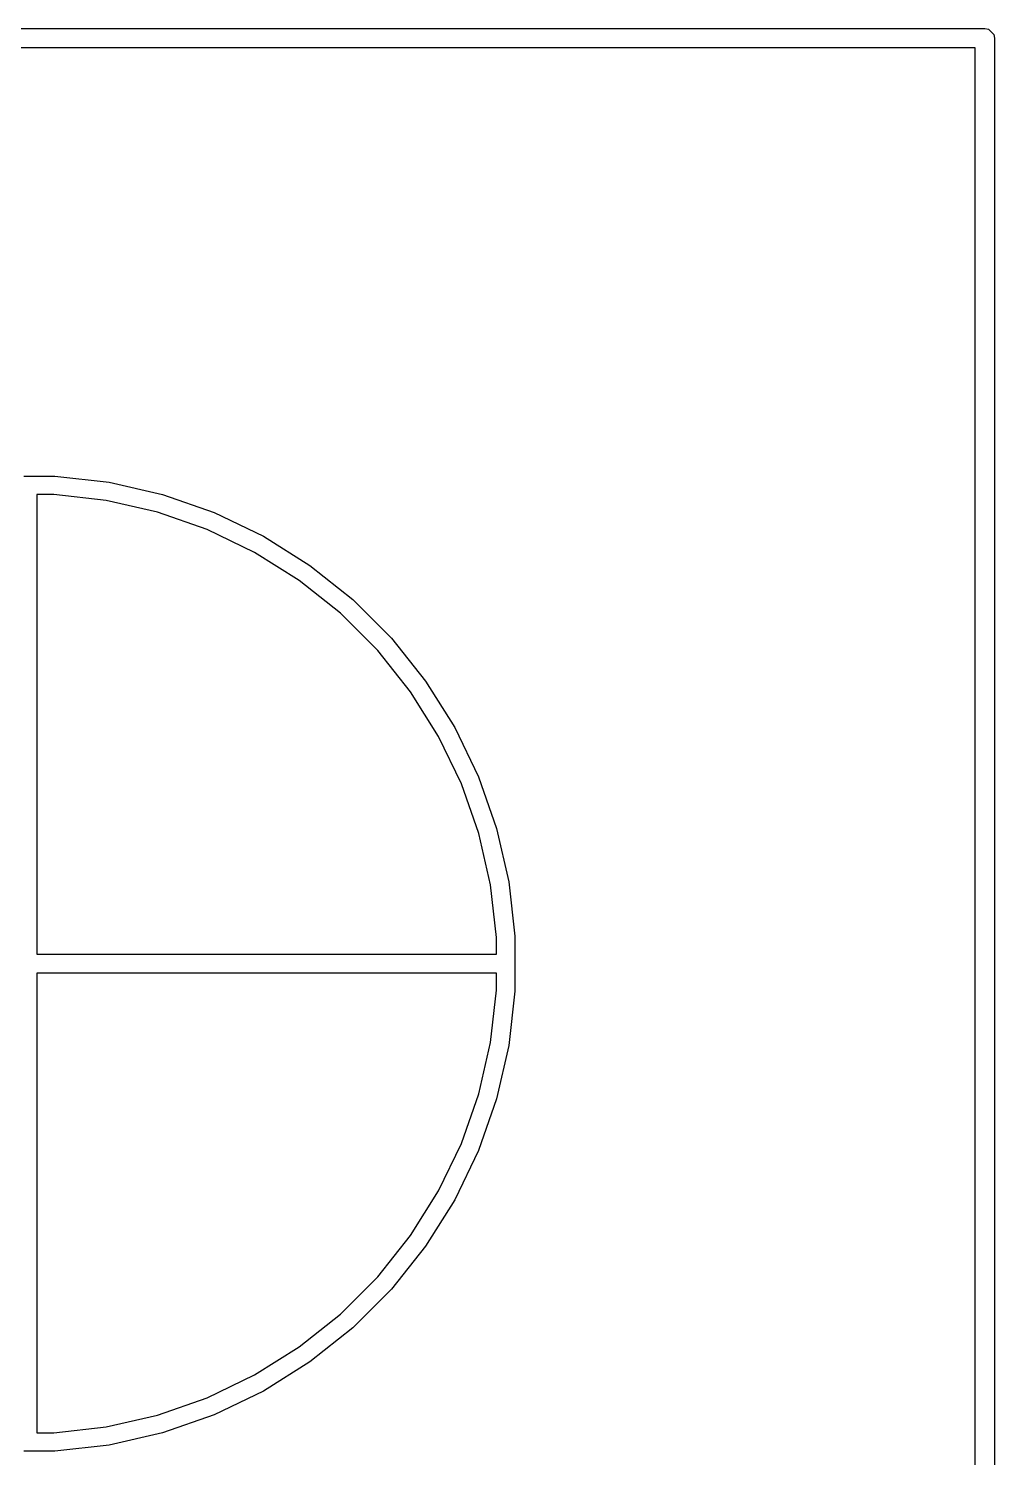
# Model space of a CAD drawing. Header units: millimetres. Extents: x 129 to 276, y -185 to -58.
# Drawn here: x 266.51 to 272.56, y -173.84 to -164.89 of the extents above; entities that cross this region are included whole.
import ezdxf

# ---------------------------------------------------------------- set-up
doc = ezdxf.new("R2010")
doc.units = ezdxf.units.MM
doc.layers.add('F.Fab', color=9, linetype='CONTINUOUS', true_color=0xafafaf)

msp = doc.modelspace()

# ---------------------------------------------------------------- linework, layer by layer
at = {"layer": 'F.Fab', "linetype": 'CONTINUOUS'}
for p, q in [((261.5, -164.89), (272.5, -164.89)), ((272.5, -164.89), (272.522961, -164.894567)), ((272.522961, -164.894567), (272.555433, -164.927039)), ((272.555433, -164.927039), (272.56, -164.95)), ((272.44, -165.01), (261.526541, -165.01)), ((272.44, -176.49), (272.44, -165.01)), ((272.56, -164.95), (272.56, -176.55)), ((266.477039, -167.694567), (266.522961, -167.694567)), ((266.522961, -167.694567), (266.523208, -167.694814)), ((266.523208, -167.694814), (266.671576, -167.694814)), ((266.671576, -167.694814), (267.012569, -167.733235)), ((267.012569, -167.733235), (267.347117, -167.809593)), ((266.665107, -167.81), (266.56, -167.81)), ((266.56, -167.81), (266.56, -170.69)), ((266.993244, -167.846973), (266.665107, -167.81)), ((267.315179, -167.920452), (266.993244, -167.846973)), ((267.347117, -167.809593), (267.671011, -167.922929)), ((267.626862, -168.029515), (267.315179, -167.920452)), ((267.671011, -167.922929), (267.98018, -168.071816)), ((267.924374, -168.172789), (267.626862, -168.029515)), ((267.98018, -168.071816), (268.270734, -168.254384)), ((268.203974, -168.348473), (267.924374, -168.172789)), ((268.270734, -168.254384), (268.539021, -168.468335)), ((268.462145, -168.554358), (268.203974, -168.348473)), ((268.539021, -168.468335), (268.781665, -168.710979)), ((268.695642, -168.787855), (268.462145, -168.554358)), ((268.781665, -168.710979), (268.995616, -168.979266)), ((268.901527, -169.046026), (268.695642, -168.787855)), ((269.077211, -169.325626), (268.901527, -169.046026)), ((268.995616, -168.979266), (269.178184, -169.26982)), ((269.178184, -169.26982), (269.327071, -169.578989)), ((269.220485, -169.623138), (269.077211, -169.325626)), ((269.327071, -169.578989), (269.440407, -169.902883)), ((269.329548, -169.934821), (269.220485, -169.623138)), ((269.403027, -170.256756), (269.329548, -169.934821)), ((269.440407, -169.902883), (269.516765, -170.237431)), ((269.44, -170.584893), (269.403027, -170.256756)), ((269.516765, -170.237431), (269.555186, -170.578424)), ((269.44, -170.69), (269.44, -170.584893)), ((269.555186, -170.578424), (269.555186, -170.726792)), ((266.56, -170.69), (269.44, -170.69)), ((269.555186, -170.726792), (269.555433, -170.727039)), ((269.555433, -170.727039), (269.555433, -170.772961)), ((266.56, -170.81), (266.56, -173.69)), ((269.44, -170.81), (266.56, -170.81)), ((269.44, -170.915107), (269.44, -170.81)), ((269.555433, -170.772961), (269.555186, -170.773208)), ((269.555186, -170.773208), (269.555186, -170.921576)), ((269.403027, -171.243244), (269.44, -170.915107)), ((269.555186, -170.921576), (269.516765, -171.262569)), ((269.329548, -171.565179), (269.403027, -171.243244)), ((269.516765, -171.262569), (269.440407, -171.597117)), ((269.220485, -171.876862), (269.329548, -171.565179)), ((269.440407, -171.597117), (269.327071, -171.921011)), ((269.077211, -172.174374), (269.220485, -171.876862)), ((269.327071, -171.921011), (269.178184, -172.23018)), ((268.901527, -172.453974), (269.077211, -172.174374)), ((269.178184, -172.23018), (268.995616, -172.520734)), ((268.695642, -172.712145), (268.901527, -172.453974)), ((268.995616, -172.520734), (268.781665, -172.789021)), ((268.462145, -172.945642), (268.695642, -172.712145)), ((268.781665, -172.789021), (268.539021, -173.031665)), ((268.203974, -173.151527), (268.462145, -172.945642)), ((268.539021, -173.031665), (268.270734, -173.245616)), ((267.924374, -173.327211), (268.203974, -173.151527)), ((268.270734, -173.245616), (267.98018, -173.428184)), ((267.626862, -173.470485), (267.924374, -173.327211)), ((267.98018, -173.428184), (267.671011, -173.577071)), ((267.315179, -173.579548), (267.626862, -173.470485)), ((266.993244, -173.653027), (267.315179, -173.579548)), ((267.671011, -173.577071), (267.347117, -173.690407)), ((266.56, -173.69), (266.665107, -173.69)), ((266.665107, -173.69), (266.993244, -173.653027)), ((267.347117, -173.690407), (267.012569, -173.766765)), ((267.012569, -173.766765), (266.671576, -173.805186)), ((266.522961, -173.805433), (266.477039, -173.805433)), ((266.523208, -173.805186), (266.522961, -173.805433)), ((266.671576, -173.805186), (266.523208, -173.805186))]:
    msp.add_line(p, q, dxfattribs=at)

doc.saveas('drawing.dxf')
